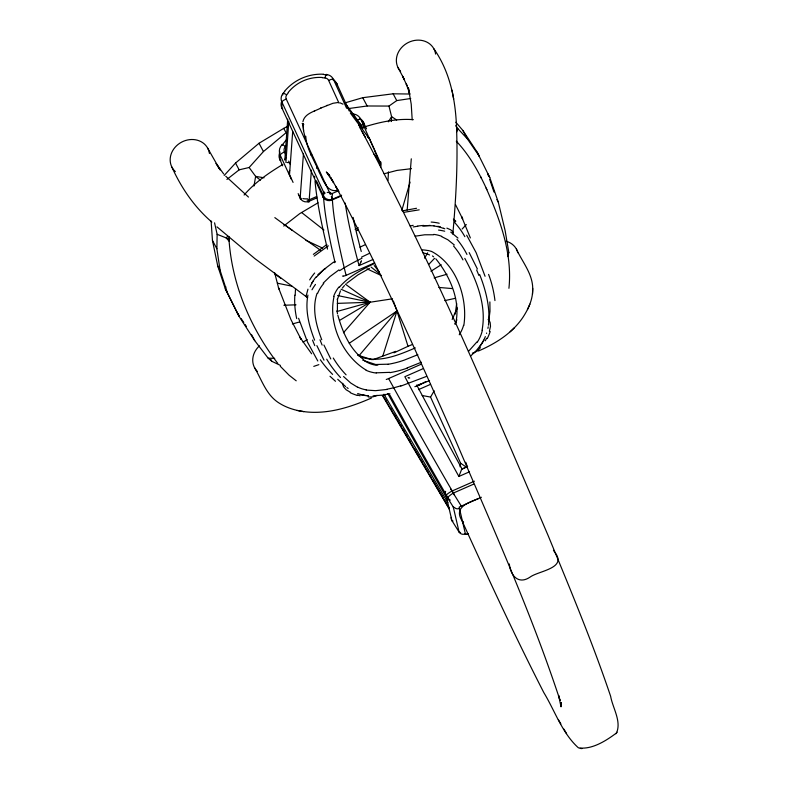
<?xml version="1.0" encoding="UTF-8"?>
<svg xmlns="http://www.w3.org/2000/svg" width="788" height="788" viewBox="0 0 788 788"><rect width="100%" height="100%" fill="white"/><g stroke="black" fill="none" stroke-linecap="round" stroke-linejoin="round"><path stroke-width="1.18" d="M295.175 295.175L295.53 288.635M280.38 365.386L271.84 361.308L268.176 358.195L254.741 340.643L238.931 316.126L227.397 292.801L220.098 270.422L216.877 248.752L217.133 234.312L214.572 222.837M228.993 238.794L229.042 236.666M456.676 303.567L455.198 314.097M516.406 249.116C522.424 262.177 533.2 274.451 532.708 289.649C532.727 299.696 528.285 309.152 522.887 317.406C512.239 333.206 495.583 343.627 478.375 351.034M316.678 196.517L309.457 199.689L309.103 201.974L308.088 202.083M532.491 294.269L532.747 288.428M452.647 233.967L452.923 232.45A6.599 3.684 -1.5 0 0 452.598 231.524L450.726 229.82L446.865 228.116M282.784 94.915L282.843 93.772L284.744 91.359M341.381 195.917L331.778 200.132A6.609 6.018 -3.9 0 1 323.139 197.128L323.504 191.908L281.927 102.115A8.973 8.323 -6.4 0 1 282.803 93.742A5.122 1.074 33.3 0 1 286.743 94.806L288.467 92.56M387.991 180.452L388.484 171.863M391.321 121.559L391.597 116.654L388.976 106.065L396.748 100.588L410.755 98.5M411.287 158.821L407.179 210.061M287.709 119.155L284.842 160.082L285.739 157.827M285.916 162.456L288.782 121.519M281.927 145.337L286.556 139.565M293.077 182.412L289.521 174.581L292.703 131.468M316.875 197.857L309.093 201.275A6.777 6.531 -15.1 0 1 300.159 198.093L303.449 153.768M309.093 201.275L311.398 170.129M305.744 136.196C306.453 149.07 314.481 160.289 319.091 172.079C323.1 179.368 326.862 193.395 337.934 190.174M452.923 232.933C455.799 200.26 457.729 167.43 456.754 134.61C456.272 104.341 451.554 74.131 433.833 48.728M508.93 288.3C512.574 253.48 499.996 219.379 486.127 188.076M488.442 325.217C490.441 307.901 485.94 290.526 479.656 274.51M332.428 193.621L331.748 200.438M225.723 286.615L225.388 289.038L238.931 316.126M460.064 466.841L460.625 463.226L430.553 397.083L434.198 390.789M253.972 186.047L255.637 176.384L249.136 167.499L239.158 169.834L226.905 179.437M487.92 328.379L488.205 326.793M307.911 295.086C304.995 310.344 309.034 325.976 314.619 340.15M488.796 320.765L489.988 311.29L489.88 301.922M507.915 256.632L508.821 252.456L505.138 230.628L498.292 202.171L489.772 177.507L477.124 152.094L462.851 130.444L455.858 122.229M482.049 330.261C486.846 305.232 476.494 279.976 464.802 258.365M509.324 563.952C510.457 575.575 518.494 585.12 530.216 577.003C538.736 570.748 568.443 568.306 554.26 551.649M463.846 325.414C467.914 298.534 456.735 264.472 431.558 251.431M302.907 121.766C304.493 113.383 314.757 111.423 321.09 107.946M401.85 210.297L410.105 182.077M455.691 323.494C460.783 300.622 450.027 276.243 435.803 258.809M382.81 356.018L396.965 311.014L393.37 301.016M456.715 131.872L457.779 128.572L455.7 125.706M489.378 331.285L490.5 326.36L490.185 322.735A6.599 6.294 57 0 0 489.476 321.189M334.043 296.515C327.966 323.651 342.534 355.979 366.253 370.163M408.223 383.066A286.99 12.47 61.4 0 0 455.947 471.155L458.872 476.464L461.837 468.88M317.081 293.323C311.782 308.63 316.116 325.237 321.77 339.786M360.943 262.059L359.072 265.595L357.663 260.345A286.99 32.84 68.8 0 1 345.223 203.068M529.881 304.138L527.438 309.635M456.676 320.391L456.922 319.839M456.351 321.09L455.927 322.026M455.897 322.095L455.119 323.809M561.411 702.719L560.593 704.472L561.115 702.669L561.017 706.806L558.643 695.479L560.071 700.453C530.954 611.902 492.431 526.778 455.897 441.122C417.709 355.339 379.964 269.181 335.718 186.303L338.81 191.691L330.389 177.044L333.59 182.629L326.321 171.981L329.788 175.547L327.847 174.089M307.96 289.157L306.168 295.864A6.599 3.497 -48.8 0 0 306.532 296.771L307.655 297.677M454.479 314.166L457.464 308M340.475 290.87L337.353 299.578L337.491 298.819L337.392 310.699M616.531 732.919C621.653 721.158 612.64 707.91 610.631 696.267C592.251 641.826 570.049 588.764 548.172 535.663C489.9 399.378 432.011 262.512 362.145 131.675M424.594 258.188L427.618 252.84M388.346 121.805L391.597 116.654L396.689 119.993M478.444 498.577C468.535 502.586 453.474 507.196 461.857 520.425C488.196 578.274 514.84 636.014 543.818 692.603C554.988 710.993 562.13 733.165 578.412 747.832C591.837 749.93 606.11 740.75 616.403 733.037M481.468 344.11L476.454 350.424L470.84 355.88M476.839 342.031L468.417 351.458M615.93 733.726L617.004 732.229M507.413 254.248L508.821 252.456M480.503 347.626L477.321 350.956L474.051 352.807A6.806 6.718 -86 0 1 472.357 353.093M244.103 195.02C254.879 182.442 268.718 172.936 282.813 164.456M339.382 287.246C348.69 276.312 361.8 269.614 374.527 263.458M285.857 154.96L284.458 151.887A5.073 4.886 -15.1 0 1 285.364 146.617L286.566 145.169M316.392 277.14L324.026 269.378L333.728 261.99M342.327 288.113L344.454 285.571M358.954 355.772L396.965 311.014L408.017 346.306L393.97 352.817M343.43 332.772L370.104 302.228L392.572 298.8M323.179 283.158L330.005 276.529L338.988 269.87M249.136 167.499L263.448 151.552L286.064 132.748L283.729 128.375L288.073 126.08M224.186 175.438L235.543 163.047L259.016 143.268L283.729 128.375M317.84 274.716L324.183 269.329A6.806 3.093 -36.8 0 1 325.661 268.59M428.692 264.522L434.552 258.316M462.142 229.032L466.329 224.59M461.482 469.264L467.629 466.279M447.801 497.602L447.21 498.696M227.811 236.183L226.166 237.907L217.133 234.312M510.141 331.778L514.357 327.778M316.54 168.248L317.495 167.519M283.729 226.038L299.844 213.548L318.056 202.792M313.358 254.366L326.833 244.556M314.156 256.08L328.34 245.836M346.681 283.335L357.801 274.973L369.474 268.422M349.251 343.253L396.965 311.014M430.957 271.249L441.191 264.738M303.035 342.14L307.231 339.648M339.717 320.312L370.104 302.228L345.331 284.113M361.495 257.144L369.513 253.312M355.102 229.397L358.373 227.831M359.968 247.186L365.435 244.595M356.787 230.618L358.57 229.781M415.315 347.922C399.575 354.63 382.121 362.096 364.716 358.116A27.698 25.974 -20.4 0 1 361.603 357.082L357.732 355.073M429.559 380.535L416.744 385.913M338.633 190.686L332.457 193.405A6.57 6.245 -16.4 0 1 330.182 193.976L330.113 193.976M341.637 195.188L332.29 199.295M359.072 265.595L372.763 259.577M374.615 262.828L346.09 275.367A6.816 5.152 -20.9 0 1 343.972 275.987L343.647 276.036M386.248 379.501L386.573 379.373A6.816 1.005 -23.4 0 0 388.602 378.545L421.206 364.214M408.214 383.057L404.845 376.703L423.107 368.676M426.495 376.408L400.846 386.09M417.276 385.421L420.575 383.973M422.782 383.007L426.081 381.55M418.477 389.646L430.573 384.327M461.679 469.343L463.098 468.722M463.571 468.515L464.506 468.102M465.452 467.688L466.87 467.067M458.872 476.464L469.51 471.795M474.376 481.212L451.701 491.18A6.609 1.044 -30 0 0 446.087 495.544L451.918 520.612L459.089 532.077A5.063 4.905 -34.8 0 0 465.393 533.831A4.61 1.133 -24.3 0 0 467.422 533.959L468.397 533.703M473.627 484.157L453.415 493.032A6.728 1.192 -31.6 0 0 448.175 497.07M481.389 497.267L461.295 506.093L450.608 488.905M417.847 354.689L404.155 360.155A90.965 87.931 -32.8 0 1 388.12 364.283M421.393 362.224L407.15 367.927M371.414 398.038C351.389 406.815 329.709 413.907 307.547 412.026C296.889 411.05 286.162 408.066 277.327 401.86C265.723 393.596 261.468 379.245 254.475 367.533M320.43 108.222L332.979 103.277L337.885 102.529M326.596 105.572L327.266 105.297M314.314 110.98L314.973 110.704M408.017 346.306L412.449 344.464M395.783 351.349L373.128 359.643M414.843 386.701L421.472 384.16M318.864 364.647L313.782 366.381M344.454 103.031L362.736 97.692L393.133 93.802L410.154 94.028M363.179 127.292C379.333 122.209 396.285 118.367 413.326 119.648M384.071 173.774L396.965 170.415L411.484 168.681M434.119 277.908L447.042 274.224M292.368 323.976L299.44 321.996M337.126 311.457L370.104 302.228L341.096 289.265M422.811 226.126L430.13 225.378M404.48 212.228L419.216 209.835M402.264 210.888L416.507 208.288M444.806 300.612L455.572 298.268M415.187 236.193L424.683 234.785L433.577 234.775M413.247 226.964L417.729 226.215M386.898 389.449L375.541 390.671L366.184 390.05M385.45 394.857L373.049 395.881M389.893 372.35L376.28 372.822M348.276 108.606L367.169 105.986L388.976 106.065M388.1 364.194L376.24 364.48M307.153 200.27L307.221 200.26A6.875 6.629 -15 0 0 309.467 199.699M343.233 276.076L342.455 276.096M423.767 225.585L434.021 225.801M283.867 305.251L296.012 304.828M337.313 303.38L370.104 302.228L337.589 295.549M268.176 358.195L274.707 358.333M323.385 74.377L326.961 75.136M322.233 77.726L325.089 77.953A4.59 4.364 -16.4 0 1 328.665 80.514L339.007 103.169M287.068 162.515L290.555 162.712M368.213 396.965L372.763 396.896L376.28 395.763A6.806 6.619 47.9 0 0 376.989 395.29M580.234 748.423L582.027 748.6M438.877 287.443L452.351 288.585M366.913 395.556L368.459 395.704M264.049 177.792L255.637 176.384L260.444 180.166M363.82 395.084L365.366 395.349M297.283 410.459L303.804 411.641M422.181 395.497L430.553 397.083M277.396 283.197L291.836 286.162M423.048 252.889L426.111 253.598M408.716 377.846L408.026 377.659M377.797 365.208L364.361 360.756M358.146 355.27L372.113 359.692M363.554 360.48L362.785 360.214M340.032 102.834L342.987 104.183M441.526 236.567L447.84 239.759L454.341 244.979M358.727 124.819L362.007 126.178L344.661 102.499M443.506 228.234L444.816 228.786M229.505 239.404L226.166 237.907L229.426 241.473M463.59 522.149L461.857 520.425M305.902 240.31L322.568 248.102M367.041 268.875L381.49 275.623M350.463 392.316L346.159 389.784L343.745 387.085A6.599 6.107 73.6 0 1 343.095 385.509L342.75 383.303M325.168 193.159L323.858 192.292M357.644 387.292L350.739 383.027L343.568 376.526M302.139 123.46L303.774 124.474M460.625 463.226L466.604 467.343M301.39 199.088L299.144 195.542M450.766 232.105L457.966 238.055M320.558 250.279L288.753 227.811M306.827 297.125L254.928 258.661L216.976 226.855M346.887 387.548L348.148 388.445M284.153 224.491L292.466 230.49M287.817 227.141L274.825 217.616M363.662 359.604C349.626 348.917 342.455 331.728 337.825 315.17M274.628 273.741L280.912 278.41M296.209 380.811L289.088 375.206L280.282 366.272M432.454 255.952L433.607 256.839M301.804 212.661L323.927 230.047M371.059 267.073L380.673 274.638M345.656 386.622L337.727 379.294M453.543 507.088L454.824 507.748A7.24 4.797 -46.1 0 0 458.882 508.664M248.456 197.069L225.752 176.226M335.491 381.274L330.014 376.28M453.396 219.113L455.819 221.211M454.252 220.63L455.434 221.694M211.854 222.098C194.38 207.086 181.368 187.997 171.902 167.135M488.077 319.445L489.486 321.189M457.779 128.572L467.274 138.737L479.459 156.467L477.124 152.094M456.291 141.2C469.559 155.157 478.917 172.286 486.895 189.672M447.958 499.74L447.535 499.198M223.703 173.961L216.07 163.451L220.226 169.932L218.187 166.8M277.77 363.376C250.545 328.182 232.086 284.566 229.032 239.995M311.634 353.792L299.706 337.018L301.055 339.273L290.939 319.623L278.459 287.669L278.853 289.009L274.648 272.737M374.211 265.556L379.55 272.293M328.675 80.484A5.063 1.556 -29.9 0 1 333.501 79.45L336.86 83.814L349.261 111.049M350.315 112.999L369.779 139.318L380.437 162.821A6.777 6.531 -15.1 0 1 380.653 167.44M373.945 154.054L380.437 162.821M346.454 105.858L363.081 128.542M236.597 311.762L239.207 315.683M241.167 318.628L243.778 322.548M245.088 324.508L246.398 326.468M466.663 235.159L476.159 252.712L485.073 276.293M453.366 507.186A9.88 4.561 -28.1 0 1 453.179 506.822L446.077 495.554A4.984 4.767 -15.9 0 1 445.614 491.338M317.8 361.002L307.547 342.199L298.603 318.293M219.153 168.297L207.648 148.114M553.452 550.29L553.856 550.97M383.963 394.227L447.85 502.764M382.387 395.458L449.367 509.265M469.175 252.603L477.41 269.033M385.302 399.181L386.553 401.299M390.907 408.726L392.148 410.844M394.02 414.025L395.881 417.207M397.122 419.324L398.994 422.506M400.235 424.634L401.486 426.751M402.727 428.869L404.599 432.051M405.84 434.178L407.081 436.296M408.952 439.477L410.193 441.595M414.547 449.022L419.531 457.503M420.772 459.621L422.644 462.802M423.885 464.93L425.126 467.048M426.377 469.165L428.239 472.347M429.48 474.474L430.731 476.592M432.592 479.774L443.171 497.799M444.422 499.917L446.284 503.099M447.525 505.226L448.776 507.344M383.027 395.704L391.124 409.484M392.365 411.602L396.719 419.029M397.97 421.147L414.764 449.781M416.015 451.898L448.993 508.102M558.357 719.651L560.869 723.936M563.942 729.136L566.552 733.598M359.338 126.819L365.238 137.073M330.773 358.954L323.927 345.036M455.494 204.614L462.684 218.966L461.571 216.592L470.357 237.927M323.996 360.175L316.865 345.617M461.935 468.791L458.852 463.157A293.55 12.736 61.5 0 1 416.714 385.027M489.772 177.507L487.772 173.754L488.55 176.049M462.851 130.444L467.274 138.737M496.893 199.551L498.292 202.171M393.133 93.802L396.748 100.588M362.736 97.692L367.169 105.986M259.016 143.268L263.448 151.552M235.543 163.047L239.158 169.834M211.115 220.995L212.455 240.468L216.877 248.752M270.806 359.367L271.84 361.308M212.455 240.468L217.764 266.058L220.098 270.422M251.421 334.427L254.741 340.643M227.397 292.801L225.388 289.038L217.764 266.058M398.098 67.758L404.461 79.746L402.589 76.229L407.061 85.764L406.253 83.981L409.612 93.437L408.342 87.685L411.218 104.124L412.203 119.845M330.182 193.976L286.28 99.13A4.61 4.373 -16.4 0 1 286.576 95.043M480.739 176.837L481.498 178.443M323.119 197.138L281.897 107.966A9.023 8.353 -6.5 0 1 281.759 101.288M325.198 183.092L325.877 184.52M316.421 180.895L323.494 195.926A294.495 37.647 69.3 0 0 334.811 261.468M291.471 179.516L280.173 155.069A10.086 9.584 -4.9 0 1 281.986 144.736A5.053 0.749 42.5 0 1 285.354 146.607M288.674 161.107L290.082 164.17M282.646 165.825L279.248 157.905A10.146 9.643 -4.9 0 1 280.045 151.946M333.491 79.46L346.612 108.271M298.15 193.612L300.179 198.083M366.538 128.907L362.805 121.125A10.155 9.692 -29 0 0 359.673 118.505M454.223 494.844L453.415 493.032A288.024 12.588 60.4 0 1 388.602 378.545M373.837 148.666L360.894 119.431A10.086 9.633 -29.1 0 0 352.502 113.896M374.231 149.572L380.151 164.446A7.722 4.137 -27.9 0 1 380.407 165.687M331.344 196.517L332.378 199.256A288.024 37.4 69.4 0 0 346.099 275.386M380.742 161.944L381.008 162.623M465.767 462.251L466.988 465.718M489.722 179.477L494.007 192.075M314.796 177.428L314.471 176.216M332.349 199.187L332.369 199.226A6.728 6.156 0.5 0 1 323.513 195.917M465.393 533.831L459.148 507.157A6.57 1.635 -24.3 0 1 461.285 506.063M303.597 130.985L302.927 123.549L303.597 130.985L305.261 138.166M353.162 217.419L354.029 221.566M337.5 313.693L336.959 310.758M451.997 90.157L453.671 99.012M453.238 506.792L459.089 532.077A8.973 1.743 -28.4 0 0 460.576 532.422M451.918 520.612A5.063 4.925 -32.3 0 1 451.219 517.381M453.021 520.996A9.023 1.724 -28.4 0 1 451.977 520.582M467.639 533.85A5.122 2.965 76 0 1 464.979 533.9M389.755 394.837A294.495 12.864 60.5 0 0 447.801 497.622A6.747 6.737 34.1 0 0 450.332 500.153M447.091 498.558A316.195 13.8 60.5 0 1 387.804 393.567M409.711 378.043A8.451 1.271 19.7 0 1 408.588 377.738M367.385 136.935A5.083 4.895 -15.1 0 1 369.789 139.309M289.501 174.591A5.083 4.895 -15.1 0 1 289.669 170.395M311.792 154.832A6.777 6.531 -15.1 0 1 310.836 155.059M363.199 124.208A5.014 1.261 -23.9 0 0 363.839 122.889L360.894 119.431A5.053 1.34 -23.1 0 0 356.58 120.101M362.106 125.006A5.014 1.261 -23.9 0 1 359.614 126.297A4.925 4.738 -14.7 0 0 358.865 125.154M280.883 160.368A5.014 1.261 -24.8 0 1 279.898 159.836L280.173 155.069A5.053 1.33 -25.4 0 1 284.458 151.897M380.968 163.874A25.492 2.049 63.5 0 1 379.964 162.939M300.405 198.418A25.246 3.753 68.5 0 1 300.287 199.029M307.665 198.842A7.683 2.236 -5.8 0 1 302.907 198.576M326.498 74.545A8.973 8.382 -29 0 1 333.442 79.48M336.87 83.814A5.063 1.556 -30 0 1 336.466 85.183M332.822 79.687A9.023 8.412 -29 0 1 336.801 83.843M325.089 77.953A5.122 0.709 -81.6 0 1 326.488 74.624M282.793 108.783A5.063 1.665 -20 0 1 281.897 107.966L281.927 102.115A5.063 1.596 -19.2 0 1 286.28 99.111M284.606 91.25A45.556 43.241 -16.4 0 1 323.395 74.22M288.25 92.413A38.563 36.603 -16.4 0 1 322.262 77.47M324.262 197.729A4.984 1.32 -24.4 0 1 323.149 197.128M330.763 192.469A7.24 1.615 -4.4 0 1 327.207 192.42M324.173 192.075A9.88 4.905 -16.6 0 1 323.76 191.779M327.493 249.116A316.195 40.415 69.3 0 1 315.033 180.974M323.484 195.926A6.747 3.457 -25.1 0 1 324.282 193.503M361.249 251.48A293.55 33.096 68.8 0 1 353.714 220.64M361.426 260.71A8.451 4.551 -74.2 0 1 360.904 261.892M257.282 371.394A20.252 17.73 -28.1 0 1 259.469 345.824M357.24 395.409A53.249 51.555 -69.1 0 1 350.286 392.71M360.096 395.783A78.967 73.136 -20.5 0 1 357.338 395.034M368.36 395.901A52.205 49.299 -27.4 0 1 360.451 394.63M175.36 171.617A20.252 17.73 -28.1 0 1 181.555 142.165A20.252 17.73 -28.1 0 1 209.431 153.473M311.989 289.787A53.249 35.371 -36.5 0 1 315.466 284.419M311.693 283.266A78.967 64.37 -21.2 0 1 313.21 281.03M309.684 279.878A52.205 40.887 -25.1 0 1 314.648 273.012M400.599 71.304A20.252 17.73 -28.1 0 1 408.411 42.444A20.252 17.73 -28.1 0 1 435.616 54.086M438.532 230.076A53.249 35.992 -15.2 0 1 444.698 231.209M437.685 226.304A78.967 63.966 -33 0 1 440.265 226.737M431.164 222.058A52.205 40.809 -28.5 0 1 439.211 223.24M454.706 222.551A110.537 87.34 -62.6 0 1 464.871 236.676M296.712 318.618A119.697 99.219 -2.9 0 1 294.84 295.165M332.605 374.389A109.168 92.767 12.4 0 1 320.352 359.781M488.59 274.401A120.249 104.341 -57.3 0 1 494.953 300.583M453.514 245.974A97.919 76.387 -65.7 0 1 462.96 259.912M433.715 234.391A36.967 28.88 -32.1 0 1 441.694 236.311M339.628 270.668A150.331 107.267 -26.2 0 1 362.007 258.237M317.603 293.392A35.854 27.363 -24.5 0 1 323.769 283.473M322.125 345.065A195.788 131.724 37.6 0 1 319.987 339.756M346.09 374.842A98.914 82.326 16.2 0 1 333.265 358.028M366.223 389.873A34.042 32.121 -21.6 0 1 357.722 387.154M400.767 385.815A121.49 117.274 -31.7 0 1 386.859 389.223M482.364 330.31A35.165 33.48 -35.4 0 1 477.223 342.268M476.641 269.949A207.067 124.829 -87.8 0 1 478.858 275.406M456.932 239.256A108.774 85.005 -65.3 0 1 466.949 254.435M433.942 225.998A44.67 34.711 -27.8 0 1 443.408 228.382M417.739 226.058A70.191 54.333 -28.1 0 1 423.796 225.427M410.174 225.998A113.846 86.01 -26.9 0 1 413.188 225.329M334.279 262.68A153.778 113.57 -26.3 0 1 335.54 261.872M310.127 286.862A42.936 33.904 -24.6 0 1 316.018 276.952M314.757 345.627A208.554 138.826 38.2 0 1 312.541 340.091M340.495 377.472A109.847 91.733 15.6 0 1 326.705 359.17M363.79 395.221A41.922 39.715 -30.6 0 1 357.683 393.507M389.912 393.704A113.255 107.729 -29.5 0 1 385.411 394.532M486.639 333.019A42.227 39.646 -34 0 1 486.511 333.403M485.349 336.594A42.227 39.646 -34 0 1 481.379 344.051M454.509 313.939A29.294 26.615 -44.9 0 1 452.145 319.426M455.237 323.385A26.703 24.398 -44.3 0 1 454.962 324.183M376.103 365.218A28.21 27.028 -28.8 0 1 363.396 359.939M427.549 254.11A30.407 23.069 -28.6 0 1 429.588 254.977M463.571 325.355A33.726 31.057 -37.9 0 1 459.237 334.782M407.219 368.134A99.643 95.417 -31.7 0 1 389.932 372.655M376.25 373.019A33.914 31.914 -27.5 0 1 366.164 370.34M333.639 296.455A34.14 27.866 -21.1 0 1 338.919 287.009M422.181 249.875A37.844 29.846 -28.9 0 1 427.914 250.564M427.953 250.476A33.195 26.575 -30.8 0 1 431.529 251.48M506.063 241.197A20.252 17.73 -28.1 0 1 517.844 252.751M490.166 331.541A53.249 52.175 4.9 0 1 487.25 338.574M486.629 338.259A78.967 72.732 -38.4 0 1 485.27 340.81M483.911 340.14A52.205 49.211 -33.8 0 1 479.459 346.878"/></g></svg>
